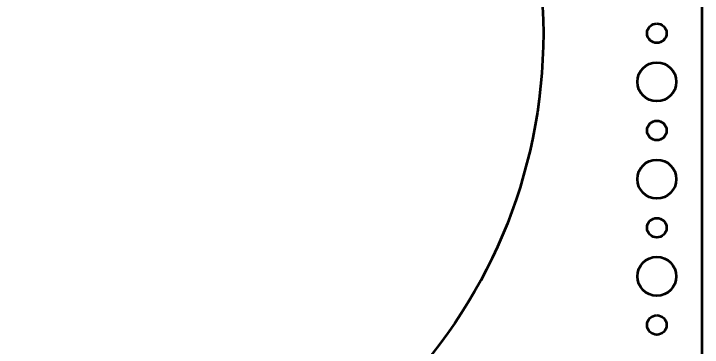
# Model space of a CAD drawing. Header units: centimetres. Extents: x -31.4 to 31.4, y -20.9 to 20.9.
# Drawn here: x -21.16 to -10.55, y -15.34 to -10.2 of the extents above; entities that cross this region are included whole.
import ezdxf

# ---------------------------------------------------------------- set-up
doc = ezdxf.new("R2010")
doc.units = ezdxf.units.CM
doc.header["$MEASUREMENT"] = 0
doc.layers.add('Layer 1', color=7, linetype='Continuous')

msp = doc.modelspace()

# ---------------------------------------------------------------- linework, layer by layer
at = {"layer": 'Layer 1', "lineweight": 53}
for centre, major_axis in [((-20.99977, -10.50023), (0, 8.00023)), ((-11.25, -10.5), (0, 0.15)), ((-11.24999, -11.25001), (0, 0.30001)), ((-11.25, -12), (0, 0.15)), ((-11.24999, -12.75001), (0, 0.30001)), ((-11.25, -13.5), (0, 0.15)), ((-11.24999, -14.25001), (0, 0.30001)), ((-11.25, -15), (0, 0.15))]:
    msp.add_ellipse(centre, major_axis=major_axis, ratio=1, dxfattribs=at)
msp.add_open_spline([(-31.45, -20.45), (-31.45, -20.45), (-31.45, -0.55), (-31.45, -0.55), (-31.45, -0.55), (-31.45, -0.27386), (-31.22614, -0.05), (-30.95, -0.05), (-30.95, -0.05), (-30.95, -0.05), (-11.05, -0.05), (-11.05, -0.05), (-11.05, -0.05), (-10.77386, -0.05), (-10.55, -0.27386), (-10.55, -0.55), (-10.55, -0.55), (-10.55, -0.55), (-10.55, -20.45), (-10.55, -20.45), (-10.55, -20.45), (-10.55, -20.72614), (-10.77386, -20.95), (-11.05, -20.95), (-11.05, -20.95), (-11.05, -20.95), (-30.95, -20.95), (-30.95, -20.95), (-30.95, -20.95), (-31.22614, -20.95), (-31.45, -20.72614), (-31.45, -20.45)], degree=3, knots=[0, 0, 0, 0, 0.11111111, 0.11111111, 0.11111111, 0.11111111, 0.22222222, 0.22222222, 0.22222222, 0.22222222, 0.33333333, 0.33333333, 0.33333333, 0.33333333, 0.44444444, 0.44444444, 0.44444444, 0.44444444, 0.55555556, 0.55555556, 0.55555556, 0.55555556, 0.66666667, 0.66666667, 0.66666667, 0.66666667, 0.77777778, 0.77777778, 0.77777778, 0.77777778, 1, 1, 1, 1], dxfattribs=at)

doc.saveas('drawing.dxf')
